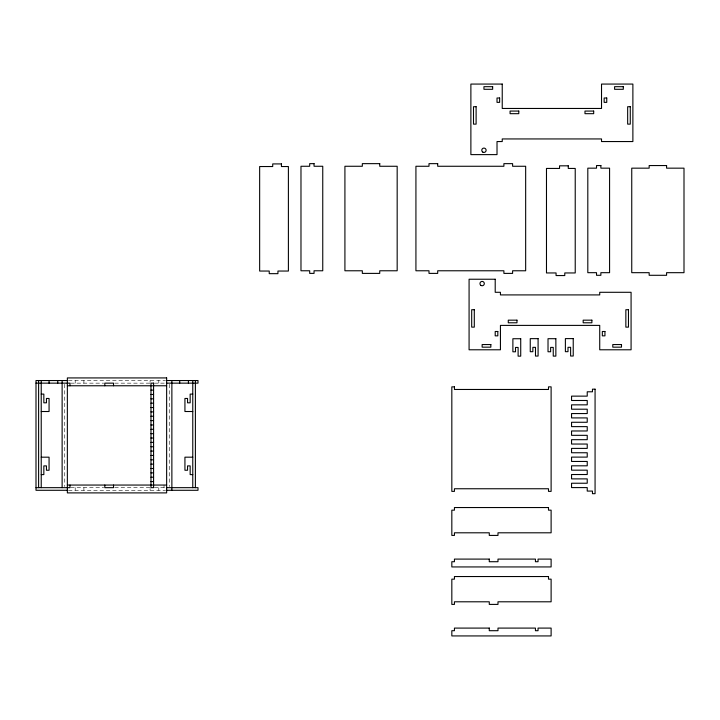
<?xml version="1.0" encoding="UTF-8"?>
<svg xmlns="http://www.w3.org/2000/svg" width="720" height="720" viewBox="0 0 720 720"><rect width="100%" height="100%" fill="white"/><g stroke="black" fill="none" stroke-linecap="round" stroke-linejoin="round"><path stroke-width="0.54" stroke-dasharray="3.6 2.7" d="M68.472 380.538L165.528 380.538M70.704 383.148L103.68 383.148M114.759 383.148L150.093 383.148M154.368 383.148L165.771 383.148M70.704 487.665L103.68 487.665M114.759 487.665L149.913 487.665M154.368 487.665L165.771 487.665M68.472 490.284L165.528 490.284M169.254 384.273L169.254 486.54M164.034 485.055L164.034 487.665M158.805 380.538L158.805 383.148M158.805 487.665L158.805 490.284M150.093 380.538L150.093 382.284M150.093 488.538L150.093 490.284M83.907 380.538L83.907 383.148M83.907 487.665L83.907 490.284M75.195 380.538L75.195 383.148M75.195 487.665L75.195 490.284M64.746 384.273L64.746 486.54"/><path stroke-width="1.08" d="M67.356 380.538L36 380.538L36 490.284L67.356 490.284M166.644 380.538L198 380.538L198 383.148L166.428 383.148M36 383.148L69.966 383.148L69.966 385.767M67.356 385.767L166.644 385.767M150.966 390.123L153.576 390.123M41.229 394.101L43.839 394.101L43.839 402.813L46.449 402.813L46.449 398.457L49.068 398.457L49.068 411.516L41.229 411.516M192.771 394.101L190.161 394.101L190.161 402.813L187.551 402.813L187.551 398.457L184.932 398.457L184.932 411.516L192.771 411.516M150.966 394.47L153.576 394.47M150.966 398.826L153.576 398.826M150.966 403.182L153.576 403.182M150.966 407.538L153.576 407.538M150.966 411.894L153.576 411.894M150.966 416.25L153.576 416.25M150.966 420.606L153.576 420.606M150.966 424.962L153.576 424.962M150.966 429.309L153.576 429.309M150.966 433.665L153.576 433.665M150.966 438.021L153.576 438.021M150.966 442.377L153.576 442.377M150.966 446.733L153.576 446.733M150.966 451.089L153.576 451.089M150.966 455.445L153.576 455.445M41.229 457.182L49.068 457.182L49.068 470.25L46.449 470.25L46.449 465.894L43.839 465.894L43.839 474.606L41.229 474.606M192.771 457.182L184.932 457.182L184.932 470.25L187.551 470.25L187.551 465.894L190.161 465.894L190.161 474.606L192.771 474.606M150.966 459.801L153.576 459.801M150.966 464.148L153.576 464.148M150.966 468.504L153.576 468.504M150.966 472.86L153.576 472.86M150.966 477.216L153.576 477.216M150.966 481.572L153.576 481.572M67.356 485.055L166.644 485.055M36 487.665L69.966 487.665L69.966 485.055M166.428 487.665L198 487.665L198 490.284L166.644 490.284M195.39 380.538L195.39 487.665M192.771 380.538L192.771 487.665M188.415 380.538L188.415 383.148M179.712 380.538L179.712 383.148M171.873 380.538L171.873 490.284M113.517 385.767L113.517 383.148L104.805 383.148L104.805 385.767M113.517 485.055L113.517 487.665L104.805 487.665L104.805 485.055M62.127 380.538L62.127 487.665M57.771 380.538L57.771 383.148M49.068 380.538L49.068 383.148M41.229 380.538L41.229 487.665M38.61 380.538L38.61 487.665M502.236 84.069L470.88 84.069L470.88 154.62L497.016 154.62L497.016 141.552L502.236 141.552L502.236 138.942L601.524 138.942L601.524 141.552L632.88 141.552L632.88 84.069L601.524 84.069L601.524 108.459L502.236 108.459L502.236 84.069M492.66 86.679L483.948 86.679L483.948 89.298L492.66 89.298L492.66 86.679M623.304 86.679L614.592 86.679L614.592 89.298L623.304 89.298L623.304 86.679M499.626 98.001L497.016 98.001L497.016 102.357L499.626 102.357L499.626 98.001M606.753 98.001L604.143 98.001L604.143 102.357L606.753 102.357L606.753 98.001M476.109 106.713L473.499 106.713L473.499 124.128L476.109 124.128L476.109 106.713M630.27 106.713L627.66 106.713L627.66 124.128L630.27 124.128L630.27 106.713M518.787 111.069L510.075 111.069L510.075 113.679L518.787 113.679L518.787 111.069M593.685 111.069L584.982 111.069L584.982 113.679L593.685 113.679L593.685 111.069M314.046 163.647L309.69 163.647L309.69 166.266L300.978 166.266L300.978 270.774L309.69 270.774L309.69 273.393L314.046 273.393L314.046 270.774L322.749 270.774L322.749 166.266L314.046 166.266L314.046 163.647M379.746 163.647L362.331 163.647L362.331 166.266L344.916 166.266L344.916 270.774L362.331 270.774L362.331 273.393L379.746 273.393L379.746 270.774L397.17 270.774L397.17 166.266L379.746 166.266L379.746 163.647M437.697 163.647L428.994 163.647L428.994 166.266L415.926 166.266L415.926 270.774L428.994 270.774L428.994 273.393L437.697 273.393L437.697 270.774L503.892 270.774L503.892 273.393L512.604 273.393L512.604 270.774L525.663 270.774L525.663 166.266L512.604 166.266L512.604 163.647L503.892 163.647L503.892 166.266L437.697 166.266L437.697 163.647M281.43 163.917L272.718 163.917L272.718 166.536L259.65 166.536L259.65 271.044L269.235 271.044L269.235 273.663L277.938 273.663L277.938 271.044L288.396 271.044L288.396 166.536L281.43 166.536L281.43 163.917M600.876 165.555L596.52 165.555L596.52 168.165L587.808 168.165L587.808 272.682L596.52 272.682L596.52 275.292L600.876 275.292L600.876 272.682L609.579 272.682L609.579 168.165L600.876 168.165L600.876 165.555M666.585 165.555L649.161 165.555L649.161 168.165L631.746 168.165L631.746 272.682L649.161 272.682L649.161 275.292L666.585 275.292L666.585 272.682L684 272.682L684 168.165L666.585 168.165L666.585 165.555M568.26 165.825L559.548 165.825L559.548 168.435L546.48 168.435L546.48 272.952L556.065 272.952L556.065 275.562L564.777 275.562L564.777 272.952L575.226 272.952L575.226 168.435L568.26 168.435L568.26 165.825M495.207 279.234L469.08 279.234L469.08 349.785L500.436 349.785L500.436 325.395L599.724 325.395L599.724 349.785L631.08 349.785L631.08 292.293L599.724 292.293L599.724 294.912L500.436 294.912L500.436 292.293L495.207 292.293L495.207 279.234M474.3 309.717L471.69 309.717L471.69 327.132L474.3 327.132L474.3 309.717M628.461 309.717L625.851 309.717L625.851 327.132L628.461 327.132L628.461 309.717M516.978 320.166L508.275 320.166L508.275 322.785L516.978 322.785L516.978 320.166M591.885 320.166L583.173 320.166L583.173 322.785L591.885 322.785L591.885 320.166M497.817 331.488L495.207 331.488L495.207 335.844L497.817 335.844L497.817 331.488M604.944 331.488L602.334 331.488L602.334 335.844L604.944 335.844L604.944 331.488M520.722 338.733L512.883 338.733L512.883 351.792L515.502 351.792L515.502 347.436L518.112 347.436L518.112 356.148L520.722 356.148L520.722 338.733M538.092 338.643L530.253 338.643L530.253 351.702L532.863 351.702L532.863 347.346L535.482 347.346L535.482 356.058L538.092 356.058L538.092 338.643M555.858 338.697L548.019 338.697L548.019 351.756L550.638 351.756L550.638 347.4L553.248 347.4L553.248 356.112L555.858 356.112L555.858 338.697M573.228 338.607L565.389 338.607L565.389 351.675L567.999 351.675L567.999 347.319L570.618 347.319L570.618 356.022L573.228 356.022L573.228 338.607M490.851 344.556L482.139 344.556L482.139 347.166L490.851 347.166L490.851 344.556M621.495 344.556L612.783 344.556L612.783 347.166L621.495 347.166L621.495 344.556M166.644 377.928L67.356 377.928L67.356 492.894L166.644 492.894L166.644 377.928M153.576 383.148L150.966 383.148L150.966 487.665L153.576 487.665L153.576 383.148M454.437 386.856L451.827 386.856L451.827 491.373L454.437 491.373L454.437 488.754L548.496 488.754L548.496 491.373L551.115 491.373L551.115 386.856L548.496 386.856L548.496 389.466L454.437 389.466L454.437 386.856M595.071 389.169L592.461 389.169L592.461 391.788L587.232 391.788L587.232 396.135L571.554 396.135L571.554 400.491L587.232 400.491L587.232 404.847L571.554 404.847L571.554 409.203L587.232 409.203L587.232 413.559L571.554 413.559L571.554 417.915L587.232 417.915L587.232 422.271L571.554 422.271L571.554 426.627L587.232 426.627L587.232 430.974L571.554 430.974L571.554 435.33L587.232 435.33L587.232 439.686L571.554 439.686L571.554 444.042L587.232 444.042L587.232 448.398L571.554 448.398L571.554 452.754L587.232 452.754L587.232 457.11L571.554 457.11L571.554 461.457L587.232 461.457L587.232 465.813L571.554 465.813L571.554 470.169L587.232 470.169L587.232 474.525L571.554 474.525L571.554 478.881L587.232 478.881L587.232 483.237L571.554 483.237L571.554 487.593L587.232 487.593L587.232 491.076L592.461 491.076L592.461 493.686L595.071 493.686L595.071 389.169M548.496 507.546L454.437 507.546L454.437 510.156L451.827 510.156L451.827 535.419L454.437 535.419L454.437 532.8L489.276 532.8L489.276 535.419L497.988 535.419L497.988 532.8L551.115 532.8L551.115 510.156L548.496 510.156L548.496 507.546M489.276 559.098L454.437 559.098L454.437 561.717L451.827 561.717L451.827 566.937L551.115 566.937L551.115 559.098L538.047 559.098L538.047 561.717L535.437 561.717L535.437 559.098L497.988 559.098L497.988 561.717L489.276 561.717L489.276 559.098M548.496 576.54L454.437 576.54L454.437 579.15L451.827 579.15L451.827 604.404L454.437 604.404L454.437 601.794L489.276 601.794L489.276 604.404L497.988 604.404L497.988 601.794L551.115 601.794L551.115 579.15L548.496 579.15L548.496 576.54M489.276 628.092L454.437 628.092L454.437 630.702L451.827 630.702L451.827 635.931L551.115 635.931L551.115 628.092L538.047 628.092L538.047 630.702L535.437 630.702L535.437 628.092L497.988 628.092L497.988 630.702L489.276 630.702L489.276 628.092M482.859 152.145A2.178 2.178 0 0 0 486.126 150.264A2.178 2.178 0 0 0 482.859 148.374A2.178 2.178 0 0 0 482.859 152.145M481.05 285.471A2.178 2.178 0 0 0 484.317 283.59A2.178 2.178 0 0 0 481.05 281.7A2.178 2.178 0 0 0 481.05 285.471"/></g></svg>
